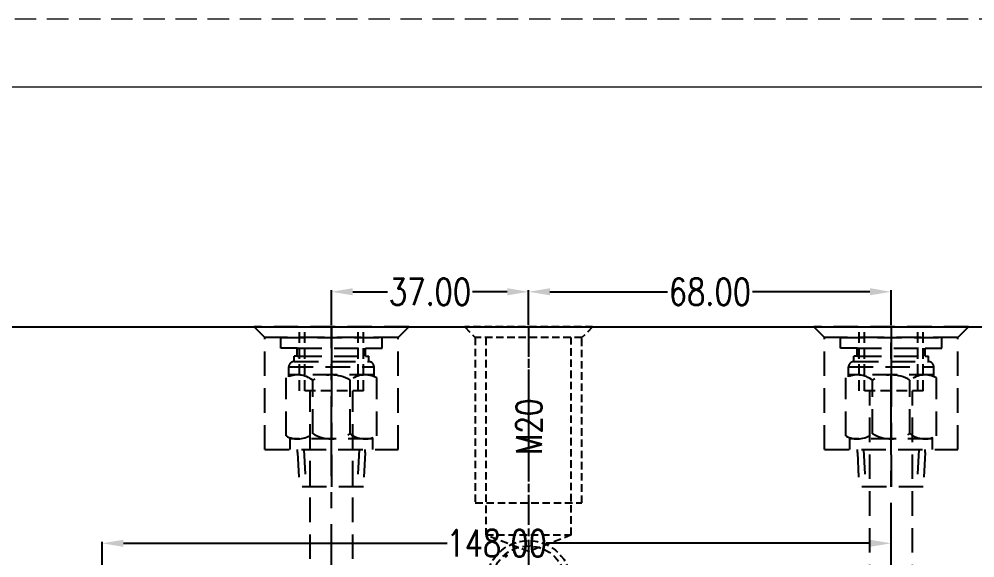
# Model space of a CAD drawing. Header units: millimetres. Extents: x 23490 to 24685, y -23248 to -22403.
# Drawn here: x 24368.1 to 24547.4, y -22503.8 to -22402.8 of the extents above; entities that cross this region are included whole.
import ezdxf

# ---------------------------------------------------------------- set-up
doc = ezdxf.new("R2010")
doc.units = ezdxf.units.MM
doc.header["$LTSCALE"] = 8
for name, pattern in [('CENTER', [2, 1.25, -0.25, 0.25, -0.25]), ('DASHED', [0.75, 0.5, -0.25]), ('HIDDEN', [0.375, 0.25, -0.125])]:
    doc.linetypes.add(name, pattern=pattern)
doc.layers.get('DEFPOINTS').update_dxf_attribs({"color": 6})
doc.layers.add('CL', color=1, linetype='Continuous')
doc.layers.add('WT', color=4, linetype='Continuous')
doc.layers.add('dim', color=3, linetype='Continuous', lineweight=15)
doc.layers.add('MBOM-ASSIS-LAYER', color=71, linetype='Continuous', lineweight=9)
doc.styles.get("Standard").update_dxf_attribs({"font": 'txt.shx', "width": 0.8, "bigfont": 'chineset.shx'})
doc.dimstyles.new('ISO-25', dxfattribs={"dimtxt": 5, "dimasz": 4, "dimexe": 0.3, "dimexo": 0.3, "dimtad": 0, "dimzin": 1, "dimdsep": 46, "dimtxsty": 'Standard', "dimcen": 0, "dimclrd": 3, "dimclre": 3, "dimclrt": 3, "dimazin": 0, "dimtfac": 1, "dimtofl": 0, "dimtmove": 0, "dimatfit": 0, "dimfxl": 0, "dimarcsym": 0})

# ---------------------------------------------------------------- blocks, each defined once
blk = doc.blocks.new('20100617.142056')
at = {"layer": 'MBOM-ASSIS-LAYER', "linetype": 'DASHED'}
blk.add_line((0, 841), (-1189, 841), dxfattribs=at)
at = {"layer": 'MBOM-ASSIS-LAYER'}
blk.add_line((-12.7, 828.3), (-1176.3, 828.3), dxfattribs=at)
blk = doc.blocks.new('20150513.114552')
at = {"layer": 'WT', "color": 125, "linetype": 'HIDDEN'}
for p, q in [((-12, 6), (0, 6)), ((-12, 6), (-12, -6)), ((0, -6), (0, 6)), ((-12, 5), (0, 5)), ((-12, -5), (0, -5)), ((-12, -6), (0, -6))]:
    blk.add_line(p, q, dxfattribs=at)
blk = doc.blocks.new('*D26544')
at = {"layer": 'DEFPOINTS', "color": 0}
for p in [(24531.66, -22501.05), (24531.66, -22515.49), (24383.66, -22523.49)]:
    blk.add_point(p, dxfattribs=at)
at = {"layer": 'dim', "color": 3, "lineweight": -2}
for p, q in [((24383.66, -22523.19), (24383.66, -22500.75)), ((24531.66, -22515.19), (24531.66, -22500.75)), ((24387.66, -22501.05), (24448.37, -22501.05)), ((24527.66, -22501.05), (24466.95, -22501.05))]:
    blk.add_line(p, q, dxfattribs=at)
at = {"layer": 'dim', "color": 3}
for points in [[(24387.66, -22500.39), (24387.66, -22501.72), (24383.66, -22501.05)], [(24527.66, -22501.72), (24527.66, -22500.39), (24531.66, -22501.05)]]:
    blk.add_solid(points, dxfattribs=at)
at = {"layer": 'dim', "color": 3, "insert": (24457.66, -22501.05), "char_height": 5, "attachment_point": 5}
blk.add_mtext('148.00', dxfattribs=at)
blk = doc.blocks.new('*D26550')
at = {"layer": 'DEFPOINTS', "color": 0}
for p in [(24463.66, -22453.91), (24426.66, -22460.49), (24463.66, -22460.49)]:
    blk.add_point(p, dxfattribs=at)
at = {"layer": 'dim', "color": 3, "lineweight": -2}
for p, q in [((24426.66, -22460.19), (24426.66, -22453.61)), ((24430.66, -22453.91), (24437.2, -22453.91)), ((24459.66, -22453.91), (24453.12, -22453.91)), ((24463.66, -22460.19), (24463.66, -22453.61))]:
    blk.add_line(p, q, dxfattribs=at)
at = {"layer": 'dim', "color": 3}
for points in [[(24430.66, -22453.24), (24430.66, -22454.57), (24426.66, -22453.91)], [(24459.66, -22454.57), (24459.66, -22453.24), (24463.66, -22453.91)]]:
    blk.add_solid(points, dxfattribs=at)
at = {"layer": 'dim', "color": 3, "insert": (24445.16, -22453.91), "char_height": 5, "attachment_point": 5}
blk.add_mtext('37.00', dxfattribs=at)
blk = doc.blocks.new('*D26551')
at = {"layer": 'DEFPOINTS', "color": 0}
for p in [(24531.66, -22453.91), (24463.66, -22460.49), (24531.66, -22460.49)]:
    blk.add_point(p, dxfattribs=at)
at = {"layer": 'dim', "color": 3, "lineweight": -2}
for p, q in [((24463.66, -22460.19), (24463.66, -22453.61)), ((24467.66, -22453.91), (24489.7, -22453.91)), ((24527.66, -22453.91), (24505.62, -22453.91)), ((24531.66, -22460.19), (24531.66, -22453.61))]:
    blk.add_line(p, q, dxfattribs=at)
at = {"layer": 'dim', "color": 3}
for points in [[(24467.66, -22453.24), (24467.66, -22454.57), (24463.66, -22453.91)], [(24527.66, -22454.57), (24527.66, -22453.24), (24531.66, -22453.91)]]:
    blk.add_solid(points, dxfattribs=at)
at = {"layer": 'dim', "color": 3, "insert": (24497.66, -22453.91), "char_height": 5, "attachment_point": 5}
blk.add_mtext('68.00', dxfattribs=at)
blk = doc.blocks.new('20160903.151524')
at = {"layer": 'WT', "color": 125, "linetype": 'HIDDEN', "ltscale": 2.3}
for p, q in [((-6.35, 23.56), (-6.01, 30)), ((-6.01, 30), (6.01, 30)), ((-5.19, 23), (-4.82, 30)), ((5.19, 23), (4.82, 30)), ((6.35, 23.56), (6.01, 30)), ((-6.35, 23.56), (-6.35, 23)), ((6.35, 23.56), (6.35, 23)), ((12.5, 23), (-12.5, 23)), ((-12.5, 23), (-12.5, 2)), ((-7.75, 23), (-7.75, 20.77)), ((7.75, 23), (7.75, 20.77)), ((12.5, 23), (12.5, 2)), ((-8.5, 20.43), (-8.5, 9.57)), ((-7.75, 21), (7.75, 21)), ((-3.5, 20.01), (-3.5, 9.99)), ((3.5, 20.01), (3.5, 9.99)), ((8.5, 20.43), (8.5, 9.57)), ((-8, 9.33), (-8, 7.51)), ((-8, 9), (8, 9)), ((8, 9.33), (8, 7.51)), ((8, 7.51), (-8, 7.51)), ((7, 6.51), (-7, 6.51)), ((-7, 6.51), (-7, 5.51)), ((-6.4, 5.51), (-7, 5.51)), ((-6.4, 5.51), (-7, 5.51)), ((6.4, 5.51), (-6.4, 5.51)), ((-6.4, 5.51), (-6.4, 4.01)), ((6.4, 5.51), (6.4, 4.01)), ((6.4, 5.51), (7, 5.51)), ((6.4, 5.51), (7, 5.51)), ((7, 6.51), (7, 5.51)), ((-9.5, 4.01), (-9.5, 2)), ((-6.4, 4.01), (-9.5, 4.01)), ((6.4, 4.01), (-6.4, 4.01)), ((6.4, 4.01), (9.5, 4.01)), ((9.5, 4.01), (9.5, 2)), ((-12.5, 2), (-14.5, 0)), ((-12.5, 2), (12.5, 2)), ((9.5, 2), (-9.5, 2)), ((12.5, 2), (14.5, 0)), ((-14.5, 0), (14.5, 0))]:
    blk.add_line(p, q, dxfattribs=at)
at = {"layer": 'WT', "color": 125, "linetype": 'CENTER', "ltscale": 1.5}
blk.add_line((0, 0), (0, 30), dxfattribs=at)
at = {"layer": 'WT', "color": 125, "linetype": 'HIDDEN', "ltscale": 2.3}
for centre, radius, start, end in [((-6.32, 16.53), 4.47, 50.9817, 119.248), ((0, 14.34), 6.66, 58.3016, 121.6984), ((6.32, 16.53), 4.47, 60.752, 129.0183), ((-6.32, 13.47), 4.47, 240.752, 309.0183), ((0, 15.66), 6.66, 238.3016, 301.6984), ((6.32, 13.47), 4.47, 230.9817, 299.248), ((-7, 7.51), 1, 180, 270), ((7, 7.51), 1, 270, 0)]:
    blk.add_arc(centre, radius, start, end, dxfattribs=at)

msp = doc.modelspace()

# ---------------------------------------------------------------- linework, layer by layer
msp.add_line((24291.661, -22460.491), (24635.661, -22460.491))
at = {"color": 8, "linetype": 'HIDDEN', "ltscale": 0.7}
for p, q in [((24475.661, -22460.491), (24451.661, -22460.491)), ((24451.661, -22460.491), (24453.661, -22462.491)), ((24463.661, -22460.491), (24463.661, -22502.587)), ((24475.661, -22460.491), (24473.661, -22462.491)), ((24453.661, -22462.491), (24453.661, -22493.491)), ((24473.661, -22462.491), (24453.661, -22462.491)), ((24455.661, -22462.491), (24455.661, -22499.491)), ((24471.661, -22499.491), (24471.661, -22462.491)), ((24473.661, -22493.491), (24473.661, -22462.491)), ((24453.661, -22493.491), (24473.661, -22493.491)), ((24455.661, -22499.491), (24471.661, -22499.491)), ((24463.661, -22502.587), (24455.661, -22499.491)), ((24471.661, -22499.491), (24463.661, -22502.587))]:
    msp.add_line(p, q, dxfattribs=at)
for radius in [7.938, 6.938]:
    msp.add_circle((24463.661, -22508.491), radius, dxfattribs=at)
at = {"layer": 'CL', "color": 7, "linetype": 'CENTER', "ltscale": 0.5}
msp.add_line((24463.661, -22460.491), (24463.661, -22810.491), dxfattribs=at)
at = {"layer": 'WT', "color": 125, "linetype": 'CENTER', "ltscale": 1.5}
for p, q in [((24426.661, -22680.491), (24426.661, -22460.491)), ((24531.661, -22700.491), (24531.661, -22460.491))]:
    msp.add_line(p, q, dxfattribs=at)
at = {"layer": 'WT', "color": 125, "linetype": 'HIDDEN', "ltscale": 2.3}
for p, q in [((24422.661, -22676.491), (24422.661, -22472.491)), ((24430.661, -22676.491), (24430.661, -22472.491)), ((24527.661, -22523.491), (24527.661, -22472.491)), ((24535.661, -22523.491), (24535.661, -22472.491))]:
    msp.add_line(p, q, dxfattribs=at)

# ---------------------------------------------------------------- block references
at = {"layer": 'MBOM-ASSIS-LAYER', "xscale": 1.00471256586481, "yscale": 1.00471256586481, "zscale": 1.00471256586481}
msp.add_blockref('20100617.142056', (24684.771, -23247.769), dxfattribs=at)
at = {"layer": 'WT', "rotation": 180}
for p in [(24426.661, -22460.491), (24531.661, -22460.491)]:
    msp.add_blockref('20160903.151524', p, dxfattribs=at)
at = {"layer": 'WT', "color": 125, "linetype": 'HIDDEN', "ltscale": 2, "xscale": -1, "rotation": -90.00000000000001}
for p in [(24426.661, -22460.491), (24531.661, -22460.491)]:
    msp.add_blockref('20150513.114552', p, dxfattribs=at)

# ---------------------------------------------------------------- texts
at = {"color": 8, "linetype": 'HIDDEN', "ltscale": 0.7, "insert": (24466.149, -22484.443), "char_height": 4.8, "width": 14.1924, "attachment_point": 7, "rotation": 90}
msp.add_mtext('M20', dxfattribs=at)

# ---------------------------------------------------------------- dimensions: what is measured, and where the dimension line sits
at = {"layer": 'dim'}
for base, p1, p2, picture, middle in [((24463.661, -22453.907), (24426.661, -22460.491), (24463.661, -22460.491), '*D26550', (24445.161, -22453.907)), ((24531.661, -22453.907), (24463.661, -22460.491), (24531.661, -22460.491), '*D26551', (24497.661, -22453.907)), ((24531.661, -22501.052), (24383.661, -22523.491), (24531.661, -22515.491), '*D26544', (24457.661, -22501.052))]:
    dim = msp.add_linear_dim(base=base, p1=p1, p2=p2, dimstyle='ISO-25', dxfattribs=at)
    dim.commit()
    dim.dimension.update_dxf_attribs({"geometry": picture, "text_midpoint": middle})

doc.saveas('drawing.dxf')
